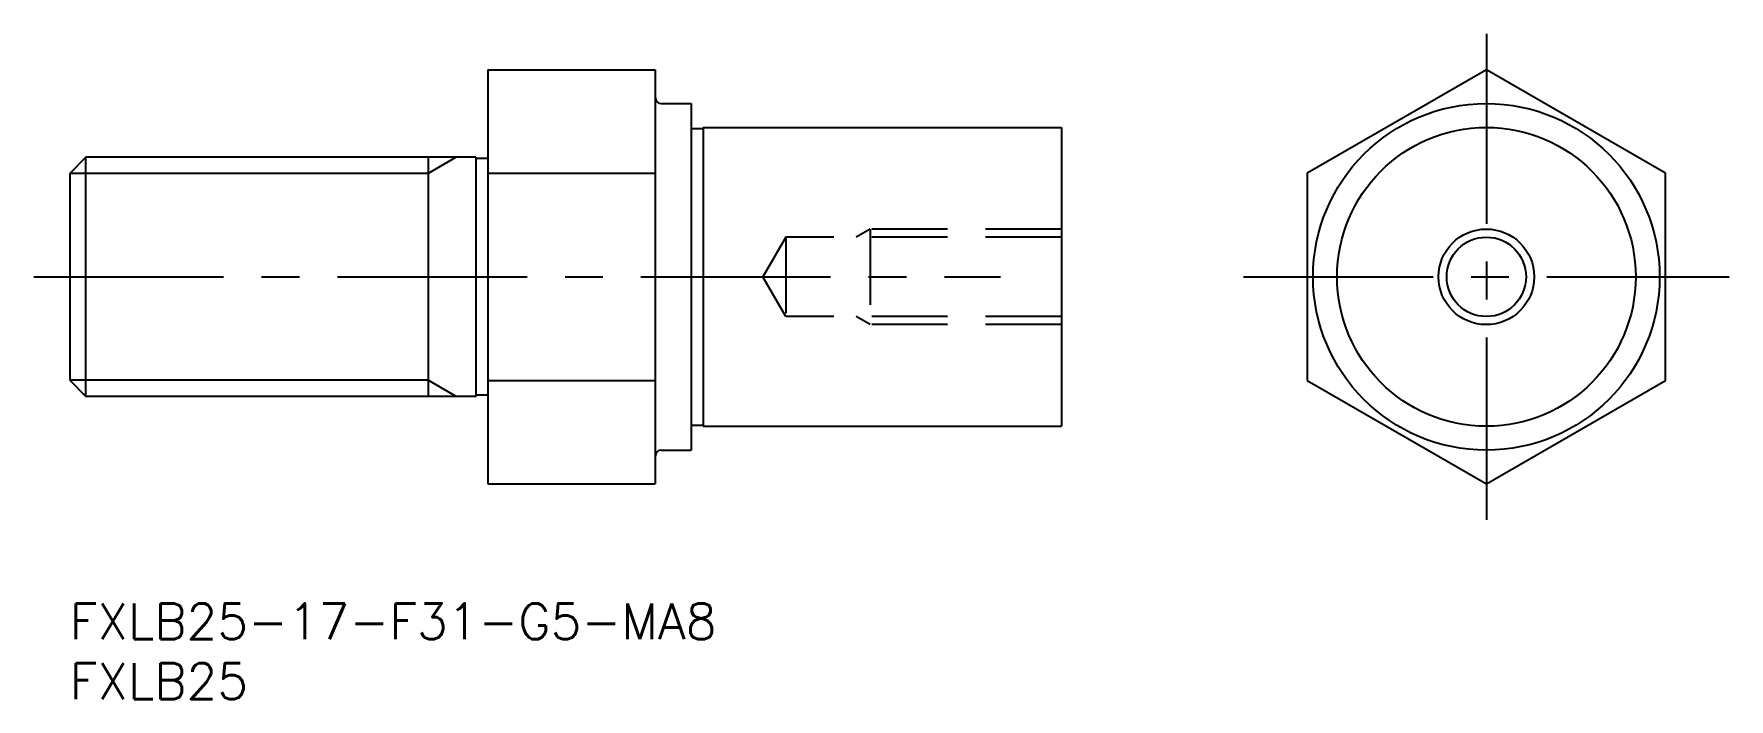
# Model space of a CAD drawing. Extents: x -3 to 139, y -8 to 48.
import ezdxf

# ---------------------------------------------------------------- set-up
doc = ezdxf.new("R2010")
doc.units = 0
doc.header["$LTSCALE"] = 0.5
doc.linetypes.add('CENTER', pattern=[50.8, 31.75, -6.35, 6.35, -6.35])
doc.linetypes.add('DASHED', pattern=[19.05, 12.7, -6.35])
for name, color, linetype in [('MSM_CENTER', 1, 'CENTER'), ('MSM_CONTINUOUS', 7, 'CONTINUOUS'), ('MSM_DASHED', 4, 'DASHED'), ('MSM_NARROW', 5, 'CONTINUOUS'), ('MSM_PART_NUMBER', 7, 'CONTINUOUS')]:
    doc.layers.add(name, color=color, linetype=linetype)
doc.styles.get("Standard").update_dxf_attribs({"font": 'txt.shx', "height": 3, "bigfont": 'bigfont.shx'})

# ---------------------------------------------------------------- blocks, each defined once
blk = doc.blocks.new('*U11')
at = {"layer": 'MSM_PART_NUMBER'}
blk.add_text('FXLB25-17-F31-G5-MA8', height=3, dxfattribs=at).set_placement((0, -3))
blk = doc.blocks.new('*U12')
at = {"layer": 'MSM_PART_NUMBER'}
blk.add_text('FXLB25', height=3, dxfattribs=at).set_placement((0, -8))

msp = doc.modelspace()

# ---------------------------------------------------------------- linework, layer by layer
at = {"layer": 'MSM_CENTER'}
for p, q in [((118.56, 47.64), (118.56, 7)), ((-3, 27.32), (77.89, 27.32)), ((98.23, 27.32), (138.88, 27.32))]:
    msp.add_line(p, q, dxfattribs=at)
at = {"layer": 'MSM_CONTINUOUS'}
for p, q in [((35, 44.64), (35, 10)), ((35, 44.64), (49, 44.64)), ((49, 44.64), (49, 10)), ((118.56, 44.64), (103.56, 35.98)), ((133.56, 35.98), (118.56, 44.64)), ((49.5, 41.82), (52, 41.82)), ((52, 41.82), (52, 12.82)), ((53, 39.82), (83, 39.82)), ((53, 39.82), (53, 14.82)), ((83, 39.82), (83, 14.82)), ((52, 39.72), (53, 39.72)), ((1.35, 37.32), (0, 35.97)), ((34, 37.32), (1.35, 37.32)), ((1.35, 17.32), (1.35, 37.32)), ((30, 37.32), (30, 17.32)), ((34, 37.32), (34, 17.32)), ((35, 37.22), (34, 37.22)), ((0, 35.97), (0, 18.67)), ((35, 35.98), (49, 35.98)), ((103.56, 35.98), (103.56, 18.66)), ((133.56, 18.66), (133.56, 35.98)), ((0, 18.67), (1.35, 17.32)), ((35, 18.66), (49, 18.66)), ((103.56, 18.66), (118.56, 10)), ((118.56, 10), (133.56, 18.66)), ((34, 17.32), (1.35, 17.32)), ((35, 17.42), (34, 17.42)), ((52, 14.92), (53, 14.92)), ((53, 14.82), (83, 14.82)), ((49.5, 12.82), (52, 12.82)), ((35, 10), (49, 10))]:
    msp.add_line(p, q, dxfattribs=at)
for radius in [14.5, 12.5, 3.32]:
    msp.add_circle((118.56, 27.32), radius, dxfattribs=at)
for centre, start, end in [((49.5, 42.32), 180, 270), ((49.5, 12.32), 90, 180)]:
    msp.add_arc(centre, 0.5, start, end, dxfattribs=at)
at = {"layer": 'MSM_DASHED'}
for p, q in [((67, 31.32), (65.83, 30.64)), ((67, 31.32), (67, 23.32)), ((83, 31.32), (67, 31.32)), ((59.92, 30.64), (58, 27.32)), ((59.92, 30.64), (59.92, 24)), ((83, 30.64), (59.92, 30.64)), ((59.92, 24), (58, 27.32)), ((83, 24), (59.92, 24)), ((67, 23.32), (65.83, 24)), ((83, 23.32), (67, 23.32))]:
    msp.add_line(p, q, dxfattribs=at)
at = {"layer": 'MSM_NARROW'}
for p, q in [((32.34, 37.32), (30, 35.97)), ((30, 35.97), (0, 35.97)), ((30, 18.67), (0, 18.67)), ((32.34, 17.32), (30, 18.67))]:
    msp.add_line(p, q, dxfattribs=at)
msp.add_circle((118.56, 27.32), 4, dxfattribs=at)

# ---------------------------------------------------------------- block references
at = {"layer": 'MSM_CONTINUOUS'}
for name in ['*U11', '*U12']:
    msp.add_blockref(name, (0, 0), dxfattribs=at)

doc.saveas('drawing.dxf')
